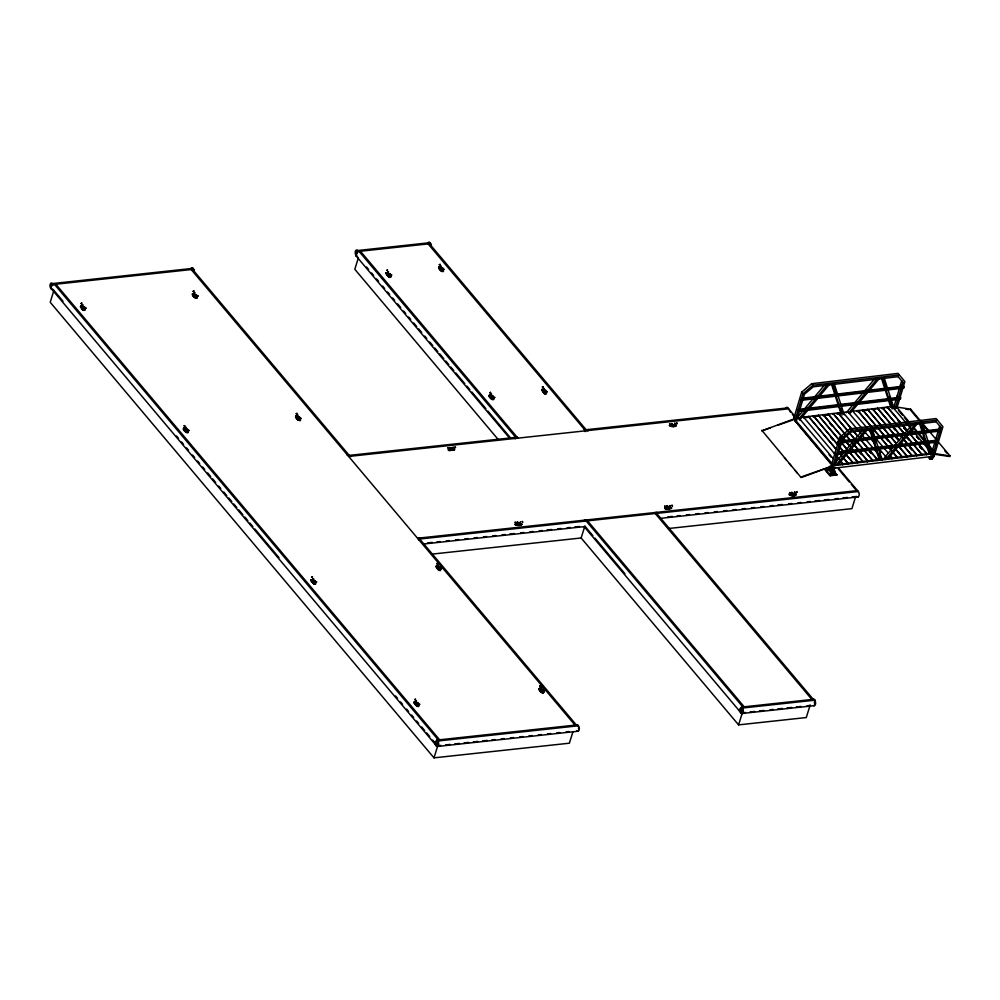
<?xml version="1.0" encoding="UTF-8"?>
<svg xmlns="http://www.w3.org/2000/svg" width="1000" height="1000" viewBox="0 0 1000 1000"><rect width="100%" height="100%" fill="white"/><g stroke="black" fill="none" stroke-linecap="round" stroke-linejoin="round"><path stroke-width="1.5" d="M761.775 430.863L793.6 419.075L801.663 392.163L811.7 383.713L898.025 373.375L904.875 381.525L896.812 408.425M801.137 477.587L761.787 430.25M80.688 305.887C89.862 309.587 82.3 313.925 80.85 305.712C90.1 309.075 81.538 313.55 80.913 305.788M195.275 297.875C189.562 291.95 195.162 292.413 197.188 297.613C196.7 300.4 190.2 294.475 193.038 293.637M184.025 428.237C193.25 433.525 184.55 435.012 183.988 428.15M297.362 416.65C306.363 424.35 293.05 419.125 296.475 415.9C304.4 420.288 297.663 422.975 295.75 416.138M313.775 583.775C306.363 578.088 315.062 578.45 315.775 583.9C313.45 585.65 313.012 580.438 311.225 579.938C317.213 578.125 316.2 590.087 311.062 579.775M387.45 273.025C395.275 279.7 386.962 277.9 386.287 272.812C388.537 271.388 392.85 278.425 388.925 276.262M438.85 267.113C438.913 272.15 444.312 270.275 443.438 271.5C441.388 272.938 436.55 265.5 440.5 267.225M415.2 702.113C423.25 708.312 415.5 707.788 414.237 702.025C416.55 700.575 420.925 707.663 416.95 705.475M440.575 569.4C441.112 573.275 435.562 567.238 436.375 566.013C438.725 565.037 442.812 571.688 438.925 569.575M491.912 399.275C486.2 393.438 491.75 393.8 493.787 398.862C493.7 401.962 487.05 396.175 489.462 395.087M544.538 393.575C544.263 392.238 539.95 388.013 543.737 389.725C550.3 395.1 543.212 394.575 541.938 390.037C548.237 387.65 547.075 401.087 541.925 389.475M541.912 692.588C536.2 686.75 541.75 687.113 543.787 692.175C543.7 695.275 537.05 689.488 539.462 688.4M831.513 469.212C829.575 471.425 830.662 466.887 828.288 468.738L827.7 470.7L834.237 470.325L832.2 470.562L830.263 473.738L834.338 473.25L834.925 471.287L833.838 469.85M831.438 468.375L830.125 468.938L830.5 468.188M832.362 471.688L832.788 472.388L833.75 471.838C831.075 469.862 834.463 473.438 832.825 471.188L832.788 472.388M931.012 458.25C931.625 460.5 931.825 455.55 931.688 458.825A2.025 1.325 -40.1 0 1 929.5 458.812A2.025 1.325 -40.1 0 1 930.113 456.6M930.888 457.463L931.912 458.212M930.475 457.537L930.725 458.5L931.325 457.75M931.812 458.038L932.075 458.975C933.737 457.812 930.337 457.475 932.05 457.587L933.487 455.525M932.25 457.962L931.612 458.738A1.9 1.25 -40.1 0 1 929.55 458.612A1.9 1.25 -40.1 0 1 930.612 456.425M932.087 457.413L931.15 458.462M183.775 428.162C182.662 429.45 187.2 434.038 188.113 431.838C187.025 426.4 178.925 427.35 186.238 432.375M414.55 701.838C412.525 703.075 418.738 708.238 418.587 705.3M931.787 458L932.45 458.05M192.562 293.888C192.262 298.637 200.45 297.95 195.375 297.213M454.538 449.637C441 453.363 453.4 444.55 454.175 450.3C453.938 448.65 447.812 451.75 448.45 449.175C448.762 448.85 455.538 447.812 453.988 449.8M521.7 524.288C512.087 528.175 514.825 519.812 521.862 524.237M671.462 507.938C661.525 512.65 664 503.488 671.6 508.025M521.538 523.65C518.513 527.8 509.725 521.788 520.95 523.275C525.35 527.35 508.475 524.513 517.825 523.8M676.1 425.125C671.712 429.462 665.088 422.738 676.012 425.163M671.488 507.863C664.137 503.212 662.812 512.275 671.363 507.587M899.338 374.938L813.012 385.262L802.975 393.713L794.925 420.625L796.612 420.425L799.562 410.588M798.388 411.413L798.263 409.462L900.163 397.275L900.688 397.887L900.288 399.212L798.388 411.413L797.862 410.788L800.95 410.425M801.725 400.262L801.6 398.312L903.5 386.125L904.025 386.75L903.625 388.075L801.725 400.262L801.2 399.637M799.963 409.263L802.9 399.425M803.3 398.1L804.463 394.188L813.225 386.825L898.138 376.662M803.462 417.887L803.7 417.075M808.213 417.325L808.625 416.475L836.188 449.188M813.138 416.725L813.388 415.913L837.987 445.112M813.312 416.712L813.55 415.887L843.075 450.938M818.062 416.138L818.312 415.325L846.85 449.2M823.162 415.538L823.4 414.712L849.975 446.25M827.913 414.963L828.162 414.137L867.525 460.863L867.275 461.688M828.088 414.938L828.325 414.125L867.688 460.85L867.45 461.662M832.837 414.375L833.088 413.55L854.737 439.25M833.012 414.35L833.25 413.537L854.9 439.237M837.763 413.787L838.175 412.95L851.95 429.3M833.3 470.238L836.875 474.938L830.088 475.75L824.575 469.2L828.75 468.387M827.7 470.7L829.638 467.525M856.338 439.087L837.812 441.3L837.938 443.25M831.663 464.237L839.712 437.325L849.75 428.875L936.075 418.55L942.925 426.688L933.938 456.712L930.688 456.625M832.2 470.562L830.462 471.3L830.263 473.738M835.588 468.013L832.038 468.913L841.025 438.888L851.062 430.438L937.387 420.1M830.088 475.75L824.675 468.875M834.663 465.588L842.513 439.363L851.275 431.987L936.188 421.825M837.725 465.225L837.975 464.4M837.9 465.2L838.138 464.387M857.463 411.425L857.712 410.6L897.075 457.337L896.825 458.15M857.638 411.4L857.875 410.588L897.237 457.312L897 458.125M842.65 464.637L842.9 463.812M842.825 464.613L843.062 463.8L803.538 417.088M862.387 410.838L862.638 410.012L876.413 426.375M862.562 410.812L862.8 410L876.575 426.35M847.575 464.05L847.825 463.225L839.95 453.888M847.75 464.025L847.987 463.2L843.075 457.362M867.312 410.25L867.725 409.412L896.263 443.288M852.5 463.462L852.75 462.638L845.863 454.462M852.675 463.438L852.913 462.612L846.025 454.438M872.237 409.663L872.65 408.812L886.438 425.175M857.425 462.863L857.837 462.025L849.963 452.688M862.35 462.275L862.6 461.463L851.775 448.612M862.525 462.262L862.763 461.438L851.938 448.587M882.087 408.475L882.337 407.663L903.988 433.363M882.262 408.462L882.5 407.638L904.15 433.338M887.013 407.887L887.262 407.075L901.038 423.425M887.188 407.875L887.425 407.05L901.213 423.4M872.2 461.1L872.45 460.275L856.7 441.587M872.375 461.075L872.613 460.262L856.875 441.562M877.125 460.513L877.375 459.688L859.663 438.663M877.3 460.487L877.537 459.675L859.825 438.638M893.812 407.075L901.663 380.85L902.975 382.4L901.8 386.312L900.487 384.75M895.125 408.638L901.4 387.638M882.05 459.925L882.3 459.1M886.975 459.325L887.387 458.488M891.9 458.738L892.312 457.9L890.175 455.588M901.75 457.562L902 456.737L895.113 448.562M901.925 457.537L902.163 456.725L895.275 448.55M906.675 456.975L906.925 456.15L899.05 446.812M906.85 456.95L907.087 456.138L899.225 446.788M911.6 456.388L911.85 455.562L901.025 442.713M911.775 456.362L912.013 455.538L901.188 442.688M916.525 455.788L916.938 454.95L893.325 426.912M921.45 455.2L921.862 454.363L906.125 435.675M926.375 454.613L926.625 453.8L909.887 433.938M926.55 454.6L926.787 453.775L909.075 432.75M931.3 454.025L931.55 453.2M931.862 452.25L939.712 426.012L941.025 427.575L933.175 453.8M931.475 454L931.712 453.188M53.788 290.788L50.213 302.275L434 757.85L569.375 743.2L572.95 731.7M358.387 257.812L354.812 269.3L498.225 439.538M576.875 730.713A3.038 1.638 83.8 0 0 579.113 730A3.038 1.638 83.8 0 0 578.413 725.788L577.625 724.85L437 740.075L435.462 745L436.25 745.938L440.887 745.438M434 757.85L438.025 744.925M439.363 740.612L439.625 739.8L55.838 284.225M585.312 431.637L585.575 430.812L428.125 243.912M810.175 705.037L806.275 717.55L738.587 724.875L581.138 537.975L584.725 526.475M813.575 705.5A3.038 1.638 83.8 0 0 815.5 704.075A3.038 1.638 83.8 0 0 814.7 700.2L813.913 699.262L741.6 707.1L740.062 712.025L740.85 712.962L745.462 712.463M738.587 724.875L742.487 712.375M855.475 497.163L851.9 508.65L668.988 528.462M833.5 471.45L834.538 470.812M931.5 458.288L930.362 457.788L931.762 458.275M897.013 407.113L910.638 409.162L910.275 409.812L919.125 420.325M950 455.887L934.862 453.612L934.5 454.263L949.638 456.538L950 455.887L910.638 409.162M82.35 306.163L80.95 305.875M197.138 297.675L194.475 294.025M387.837 273.325C395.213 278.412 386.562 277.987 386.225 272.812M438.025 566.375L436.9 566.138M833.188 470.85L834.55 467.45M795.263 493.85C780.212 492.962 797.075 498.525 795.625 493.663C781.425 491.5 796.438 499.075 795.675 493.837M830.113 468.375C830.05 468.512 832.225 470.188 829.625 468.062M832.45 471.287L832.35 471.975M832.812 471.287L832.663 471.25M831.45 470.138L831.55 471.238M832.425 472.075L833.75 471.838M796.325 418.738L824.762 384.775M798.612 419.125L827.062 385.163M799.6 420.062L829.025 384.938M846.263 412.762L874.7 378.8M848.55 413.15L877 379.188M850.512 412.912L878.962 378.95M834.362 463.913L862.8 429.95M835.675 465.475L865.1 430.337M837.638 465.238L867.062 430.1M832.65 471.962L832.788 471.337M884.3 457.938L912.738 423.975M885.612 459.5L915.037 424.363M887.575 459.263L917 424.125M932.75 456.438A2.025 1.325 -40.1 0 1 931.75 458.675L931.562 457.85L932.487 458.488M300.1 419.95L298.45 419.575M436.225 566.125C438.812 573.888 444.363 569.062 436.625 566.087M665.575 507.438L664.938 508.15L666.162 508.812M790.288 493.938L789.938 494.588M831.85 470.613L833.213 470.5M80.712 306.337L80.7 305.825M386.388 273.238L386.388 272.725M439.012 267.538L440.213 267.2M295.912 416.562L297.475 416.512M436.388 566.55L436.825 566M414.4 702.45L414.4 701.95M830.475 467.875L829.613 469.05L830.6 469.237M192.425 293.875L194.4 294.15M541.688 389.588L542.612 389.487M763.225 430.35L770.45 427.812M777.688 425.275L792.15 420.2M801.15 476.975L832.962 465.8L934.862 453.6M802.588 477.075L832.962 465.8L793.612 419.062L830.987 464.075M520.275 521.712L520.487 521.725M931.637 457.625L932.312 457.912M386.15 272.838L387.35 272.8M438.775 267.137L440.425 267.337M295.675 416.15L296.35 416M666.188 509.137L671.325 508.55L671.438 507.775M790.9 495.637L796.2 494.963L795.438 493.725M539.225 688.512L540.662 688.575M802.125 398.938L904.025 386.75M807.375 398.9L810.462 398.537M815.1 397.975L819.725 397.425M824.362 396.875L827.45 396.5M832.075 395.95L835.163 395.575M841.338 394.837L844.425 394.462M849.062 393.913L852.15 393.55M856.775 392.987L861.413 392.438M866.05 391.887L869.137 391.512M873.763 390.962L876.85 390.588M883.025 389.85L886.112 389.475M890.75 388.925L893.838 388.562M900.013 387.812L903.625 388.075M798.787 410.087L900.688 397.887M805.588 409.862L808.675 409.5M813.3 408.938L816.388 408.575M822.562 407.837L825.65 407.463M830.288 406.912L833.375 406.538M838 405.988L842.638 405.438M847.262 404.875L850.362 404.513M854.987 403.95L858.075 403.587M864.25 402.85L867.337 402.475M871.975 401.925L875.062 401.55M881.237 400.812L884.325 400.438M888.95 399.888L892.038 399.525M798.612 417.675L793.85 418.25L833.213 464.975L935.113 452.775L928.225 444.6M801.15 417.375L841.75 412.512M843.1 412.35L847.862 411.788L861.8 428.125M852.95 411.175L891 406.625M892.35 406.463L894.625 406.188M805.962 417.587L809.05 417.225M814.5 416.562L818.312 416.112L818.475 415.3L839.137 439.837M829.112 414.812L822.938 415.562L823.238 414.738L849.8 446.275M836.838 413.9L841.475 413.338M856.912 411.488L860.013 411.125M864.625 410.562L867.712 410.2M873.6 409.5L875.975 409.212M881.612 408.537L884.7 408.162M859.425 438.713L871.775 437.238M874.862 436.875L905.738 433.175M908.825 432.8L939.712 429.113M841.425 441.562L940.238 429.725M843.587 441.887L846.675 441.525M860.575 439.862L863.662 439.487M868.288 438.938L872.925 438.375M877.55 437.825L880.638 437.463M885.275 436.9L888.363 436.538M893 435.975L897.625 435.425M909.975 433.95L913.062 433.575M919.237 432.837L922.325 432.463M926.963 431.912L930.05 431.538M841.025 442.887L854.925 441.225M858.012 440.85L938.288 431.238M839.1 451.9L846.825 450.975M849.912 450.6L896.225 445.062M899.312 444.688L936.375 440.25M838.088 452.7L935.35 441.062M849.513 451.925L852.6 451.562M858.775 450.825L861.862 450.45M866.5 449.9L869.587 449.525M883.487 447.863L886.575 447.5M900.462 445.838L903.55 445.462M908.188 444.913L911.275 444.538M915.9 443.988L920.537 443.425M932.887 441.95L935.975 441.575M843.863 453.288L834.6 454.4L834.475 452.45L835 453.075M846.95 452.925L934.963 442.388M933.888 455.988L930.487 456.388L930.75 458.263M824.575 469.2L828.65 468.713M934.087 456.225L832.188 468.413L830.212 466.075M827.312 470.238L831.388 469.75M831.15 467.863L831.7 470.513M832.55 472.113L833.337 472.325M831.225 473.113L834.338 473.25M830.188 475.412L836.975 474.6M52.425 283.575L193.05 268.337L193.837 269.275L53.212 284.5L52.425 283.575A3.038 1.638 83.8 0 0 50.188 284.275A3.038 1.638 83.8 0 0 50.9 288.5L51.688 289.425M357.638 250.525L429.963 242.688L430.75 243.625L358.425 251.462L357.638 250.525A3.038 1.638 83.8 0 0 355.387 251.238A3.038 1.638 83.8 0 0 356.1 255.45L356.887 256.388M794.625 415.938L787.85 407.887L584.788 429.875A3.038 1.638 83.8 0 0 583.938 429.338M348.663 456.463L788.637 408.825L790.375 412.013M674.862 425C659.425 424.95 681.375 428.438 675.025 424.65M673.487 426.55L675.75 425.788M417.55 538.237L857.525 490.6L857.262 491.413L851.275 484.312M852.125 496.962L856.775 496.463A3.038 1.638 83.8 0 0 859.013 495.75A3.038 1.638 83.8 0 0 858.312 491.538L418.338 539.175A3.038 1.638 83.8 0 1 418.975 540.375M427.65 542.925L432.287 542.413M436.938 541.912L440.037 541.575M446.238 540.913L449.338 540.575M455.538 539.9L458.625 539.562M464.825 538.9L467.925 538.562M474.125 537.888L477.225 537.55M483.413 536.888L486.512 536.55M492.713 535.875L495.812 535.538M502.013 534.862L505.1 534.538M509.75 534.025L514.4 533.525M520.6 532.85L523.7 532.525M529.888 531.85L532.987 531.512M539.188 530.837L542.288 530.513M546.938 530L551.587 529.5M557.775 528.825L560.875 528.5M567.075 527.825L570.175 527.487M574.825 526.987L579.462 526.487M667.775 516.925L672.412 516.413M677.062 515.913L680.163 515.575M686.363 514.913L689.463 514.575M695.662 513.9L698.75 513.562M704.95 512.9L708.05 512.562M714.25 511.887L717.35 511.55M723.538 510.887L726.637 510.55M732.837 509.875L735.938 509.538M742.138 508.875L745.225 508.537M751.425 507.863L754.525 507.525M760.725 506.863L763.825 506.525M770.013 505.85L773.112 505.513M777.763 505.012L782.412 504.513M788.612 503.837L791.712 503.5M797.9 502.825L801 502.5M807.2 501.825L810.3 501.488M814.95 500.988L819.587 500.487M824.237 499.975L828.888 499.475M835.088 498.8L838.188 498.475M842.825 497.962L847.475 497.463M424.263 543.938L585.388 526.5M661.287 518.275L858.037 496.975M432.1 554.113L581.138 537.975M437 740.075L437.788 741.012L578.413 725.788M741.6 707.1L742.387 708.037L814.7 700.2M445.525 744.938L450.163 744.438M454.8 743.925L459.438 743.425M464.062 742.925L468.7 742.425M473.338 741.925L477.975 741.425M482.612 740.925L487.25 740.413M491.887 739.912L494.975 739.575M501.15 738.913L504.25 738.575M510.425 737.913L513.513 737.575M519.7 736.9L522.788 736.562M528.975 735.9L532.062 735.562M538.237 734.9L541.337 734.562M547.513 733.888L550.6 733.562M556.788 732.887L559.875 732.55M566.062 731.888L569.15 731.55M750.075 711.963L754.7 711.462M759.312 710.962L763.925 710.462M770.088 709.788L773.162 709.463M777.775 708.962L782.4 708.462M787.013 707.962L791.625 707.463M796.237 706.963L800.863 706.462M807.013 705.8L810.088 705.462M437.525 746.45L578.138 731.225M742.113 713.475L814.438 705.65M386.375 272.787L387.962 273.188M414.387 702L415.112 701.938M193.075 293.738L194.288 294.288M489.712 395.138L493.75 398.875L492.013 398.625M790.875 495.312L789.9 494.95M520.538 523.525L521.362 523.763M539.987 688.5C536.85 688.438 543.85 695.025 543.65 691.762M414.65 702L415.613 702.125M905.738 409.137L908.763 409.588M795.537 493.938L789.837 494.438M296.425 416.138L297.188 416.488M490.675 395.262C486.225 393.988 493.675 401.975 493.65 398.45M671.312 507.7L669.963 506.962M454.038 449.038L454.663 449.725M357.375 251.775L357.062 251.488A1.613 0.862 83.8 0 0 356.087 252.062A1.613 0.862 83.8 0 0 356.275 254L356.55 254.412M194.387 270.413A3.038 1.988 -40.1 0 0 192.562 269.413L192.787 269.587M52.162 284.812L51.85 284.538A1.613 0.862 83.8 0 0 50.875 285.1A1.613 0.862 83.8 0 0 51.062 287.05L51.337 287.462M441.562 270.562L443.338 270.688L440.662 267.362M544.637 392.925L546.4 393.375M542.013 691.938L543.787 692.062L541.038 688.863M83.25 309.363L84.9 309.175M186.337 431.725L187.975 431.538M313.875 583.112L315.512 582.938M897.788 376.25L902.975 382.4M935.837 421.425L941.025 427.575M938.538 429.925L939.85 431.475M938.138 431.25L939.45 432.8M922.075 423.837L927 429.675M944.712 450.7L946.688 453.038M897.15 395.913L898.462 397.475M935.2 441.075L936.513 442.638M896.75 397.238L898.062 398.8M934.8 442.413L936.112 443.963M896.737 407.225L909.525 422.413M913.462 427.075L925.275 441.1M898.462 410.375L902.387 415.062M904.362 417.388L908.3 422.075M913.225 427.9L924.038 440.763M892.188 406.475L928.763 449.675M916.712 436.488L918.675 438.825M916.538 436.5L918.512 438.837M931.15 458.338L931.525 459.05M903.175 425.737L907.113 430.412M903 425.763L907.925 431.6M898.012 420.712L899.975 423.05M903.913 427.725L905.888 430.062M919.663 446.413L921.625 448.75M903.737 427.75L905.713 430.087M919.488 446.438L921.462 448.775M906.938 436.863L921.7 454.387M906.688 437.688L908.825 440M877.575 408.225L891.363 424.588M877.412 408.25L891.188 424.6M893.15 426.938L902.013 437.45M903.975 439.787L916.775 454.975M893.075 427.738L895.05 430.075M909.638 447.612L911.775 449.938M888.4 427.512L899.225 440.363M872.487 408.837L886.263 425.188M888.225 427.525L899.05 440.375M896.025 437.675L898 440.012M867.562 409.425L896.1 443.3M878.55 428.688L893.312 446.213M878.375 428.713L893.138 446.225M886.175 438.85L888.15 441.188M852.788 411.2L866.725 427.525M868.525 429.888L871.65 433.375M873.45 435.725L888.375 453.225M864.587 431.637L874.6 443.3M877.375 446.825L886.413 457.325M879.275 449.963L881.237 452.3M879.1 449.988L881.075 452.325M842.938 412.375L856.875 428.713M858.675 431.062L860.812 433.375M862.613 435.737L878.525 454.412M880.325 456.763L882.463 459.075L882.225 459.9L872.412 429.462M853.925 431.637L857.862 436.312M838.012 412.962L851.787 429.312M853.75 431.65L857.688 436.325M869.425 451.15L871.388 453.475M869.25 451.163L871.225 453.5M811.7 383.713L813.012 385.262M849.75 428.875L851.062 430.438M859.4 452.337L861.538 454.663M830.05 423.713L832.013 426.05M801.663 392.163L802.975 393.713M839.712 437.325L841.025 438.888M841.112 442.175L847.013 449.175M849.8 452.7L857.675 462.05M839.95 447.45L842.9 450.95M831.025 437.738L832.987 440.075M838.15 451.525L841.1 455.025M808.462 416.5L836.012 449.212M799.587 418.85L833.225 458.55M829.038 454.688L831.012 457.025M838.55 468.075L858.312 491.538M792.375 414.387L794.375 416.763M838.3 468.9L849.275 481.938M830.075 466.575L832.038 468.913M833.2 470.575L836.875 474.938M831.225 468.512L830.238 467.987M832.188 471.1L830.462 471.3M831.213 470.575L831.55 468.325M784.412 457.725L786.375 460.062M789.325 463.575L791.3 465.913M795.238 470.575L797.2 472.912M654.45 512.587L811.9 699.488M438.612 267.825L441.463 271.212M385.975 273.525L388.837 276.913M360.438 251.238L517.888 438.137M586.763 519.913L744.212 706.812M366.575 267.025L368.575 269.413M371.587 272.975L373.587 275.363M376.6 278.925L378.612 281.312M382.612 286.075L384.625 288.45M387.638 292.025L389.637 294.413M392.65 297.975L394.65 300.363M397.663 303.925L400.675 307.5M403.675 311.075L405.688 313.45M408.688 317.025L410.7 319.4M413.713 322.975L416.712 326.55M418.725 328.925L421.725 332.5M424.738 336.075L426.75 338.45M429.75 342.025L432.762 345.6M434.762 347.975L437.775 351.55M439.787 353.925L443.787 358.688M445.8 361.075L448.812 364.637M450.812 367.025L453.825 370.6M455.825 372.975L464.85 383.688M466.863 386.075L469.862 389.637M471.875 392.025L485.913 408.688M487.912 411.075L509.988 437.262M584.888 526.175L592.9 535.7M594.913 538.075L625 573.787M355.975 255.787L509.412 437.925M584.312 526.838L739.762 711.363M192.562 269.413L350.012 456.312A3.038 1.988 -40.1 0 1 351.188 456.512M191.213 269.562L575 725.138M435.975 566.838L438.837 570.225M295.5 416.85L298.363 420.238M80.3 306.625L83.15 310.012M414 702.75L416.85 706.137M52.95 289.288L63 301.212M176.525 435.988L178.538 438.363M181.55 441.95L183.562 444.325M186.575 447.912L188.588 450.288M192.6 455.062L194.613 457.45M197.625 461.025L199.638 463.413M202.65 466.987L204.65 469.375M207.675 472.95L210.688 476.525M212.688 478.913L215.712 482.488M218.725 486.075L220.725 488.462M223.75 492.038L226.762 495.613M228.762 498L231.788 501.575M233.787 503.963L236.8 507.537M238.812 509.925L242.838 514.7M244.838 517.075L247.862 520.662M249.862 523.038L252.875 526.625M254.887 529L279 557.625M395.538 695.975L397.55 698.35M400.562 701.938L402.575 704.312M406.6 709.087L408.6 711.475M411.613 715.05L413.625 717.438M416.637 721.012L418.65 723.4M421.662 726.975L424.675 730.55M426.688 732.938L429.7 736.513M432.713 740.1L434.725 742.487M51.375 288.762L435.163 744.338M922.35 423.488L932.15 453.925M921.513 423.375L924.775 433.525M927.575 442.225L930.837 452.362M920.387 423.713L930.188 454.162M919.55 423.612L928.875 452.6M884.312 378.312L894.112 408.75M883.475 378.2L886.737 388.35M889.538 397.05L892.8 407.2M882.35 378.55L892.15 408.988M881.513 378.438L890.837 407.438M871.575 429.35L875.775 442.4M879.5 454L880.9 458.338M870.45 429.7L880.25 460.138M869.613 429.588L878.938 458.575M834.375 384.288L844.175 414.725M833.538 384.188L836.8 394.325M841.462 408.825L842.862 413.175M832.412 384.525L842.212 414.963M831.575 384.412L840.9 413.413M390.7 276.712L390.575 276.087M829.975 466.45L830.037 469.162M740.7 711.875A3.038 1.988 -40.1 0 1 739.675 709.375A3.038 1.988 -40.1 0 1 742.862 706.963L585.413 520.062A3.038 1.988 -40.1 0 0 584.038 520.525M741.363 710.725A1.613 1.05 -40.1 0 1 741.438 708.6M814.525 701.65A1.613 0.862 83.8 0 1 814.775 702.4M814.712 703.587A1.613 0.862 83.8 0 1 814.587 703.9M742.387 708.037A3.038 1.638 83.8 0 1 743.088 712.25A3.038 1.638 83.8 0 1 740.85 712.962M656.975 512.625A3.038 1.988 -40.1 0 0 655.812 512.438L813.263 699.338A3.038 1.988 -40.1 0 1 814.312 702.8M191.05 268.475A3.038 1.638 83.8 0 1 193.05 268.337M347.038 454.988A3.038 1.638 83.8 0 1 347.875 455.525L517.1 437.212A3.038 1.638 83.8 0 0 516.25 436.662M786.188 407.612A3.038 1.638 83.8 0 1 787.85 407.887M431.362 245.325A3.038 1.988 -40.1 0 0 429.475 243.762L586.925 430.662A3.038 1.988 -40.1 0 1 588.088 430.863M515.163 438.762A3.038 1.988 -40.1 0 1 516.525 438.288L359.075 251.388A3.038 1.988 -40.1 0 0 355.775 254.125A3.038 1.988 -40.1 0 0 357.55 256.312M357.125 253.65A1.613 1.05 -40.1 0 1 357.35 253.325M436.737 744.862A3.038 1.988 -40.1 0 1 434.963 742.675A3.038 1.988 -40.1 0 1 438.275 739.938L54.488 284.363A3.038 1.988 -40.1 0 0 51.3 286.775A3.038 1.988 -40.1 0 0 52.325 289.275M436.475 743.6A1.613 1.05 -40.1 0 1 437.55 741.188M420.062 538.275A3.038 1.988 -40.1 0 0 418.9 538.088L576.35 724.987A3.038 1.988 -40.1 0 1 578.237 726.55M578.475 727.987A1.613 0.862 83.8 0 1 578.5 728.812M437.788 741.012A3.038 1.638 83.8 0 1 438.5 745.225A3.038 1.638 83.8 0 1 436.25 745.938M428.3 242.413A3.038 1.638 83.8 0 1 429.963 242.688M932.712 456.575A1.9 1.25 -40.1 0 1 931.637 458.762M447.975 447.75L448.387 448.387L447.975 447.75M455.075 446.975L455.5 447.612L455.075 446.975M515.175 522.263L515.588 522.9L515.188 522.15M522.275 521.487L522.7 522.125L522.275 521.487M664.9 506.05L665.325 506.688L664.9 506.05M669.737 423.738L670.163 424.375L669.737 423.738M672.013 505.275L672.425 505.913L672.013 505.275M676.85 422.962L677.275 423.6L676.85 422.962M789.613 492.55L790.025 493.175L789.613 492.55M796.712 491.775L797.138 492.413L796.737 491.662M81.013 303.5L81.825 303.125L81.013 303.5M85.138 308.4L86 308.113L85.138 308.4M193.125 291.35L193.988 291.062L193.125 291.35M197.262 296.262L198.113 295.975L197.262 296.262M184.088 425.863L184.95 425.662L184.137 425.75M188.225 430.763L189.075 430.475L188.225 430.763M296.212 413.713L297.062 413.425L296.212 413.713M300.338 418.625L301.2 418.338L300.387 418.512M311.625 577.25L312.438 576.888L311.625 577.25M315.763 582.163L316.613 581.862L315.763 582.163M386.688 270.4L387.5 270.025L386.688 270.4M390.825 275.3L391.675 275.012L390.825 275.3M439.312 264.7L440.163 264.413L439.312 264.7M443.45 269.6L444.312 269.413L443.5 269.5M436.688 563.713L437.5 563.337L436.688 563.713M414.7 699.613L415.513 699.25L414.7 699.613M440.812 568.612L441.675 568.325L440.812 568.612M418.837 704.525L419.688 704.225L418.837 704.525M489.762 392.762L490.575 392.388L489.762 392.762M493.9 397.663L494.75 397.375L493.9 397.663M542.4 387.062L543.25 386.775L542.4 387.062M546.525 391.975L547.337 391.6L546.525 391.975M539.763 686.075L540.612 685.788L539.763 686.075M543.9 690.975L544.75 690.688L543.95 690.875M81.487 306.762L82.325 307.062L81.6 306.675M82.1 304.788L82.938 305.087L82.1 304.788M83.188 308.775L84.025 309.062L83.188 308.775M83.8 306.8L84.637 307.1L83.8 306.8M193.612 294.625L194.45 294.913L193.612 294.625M194.225 292.65L195.062 292.95L194.262 292.6M195.3 296.625L196.137 296.925L195.338 296.575M195.912 294.662L196.75 294.962L195.963 294.613M184.575 429.125L185.413 429.425L184.613 429.075M185.188 427.15L186.025 427.45L185.188 427.15M186.262 431.138L187.1 431.425L186.3 431.087M186.875 429.162L187.712 429.462L186.875 429.162M296.688 416.987L297.525 417.275L296.688 416.987M297.3 415.012L298.137 415.312L297.413 414.925M298.387 419L299.225 419.288L298.387 419M299 417.025L299.837 417.325L299.037 416.975M312.1 580.513L312.938 580.812L312.1 580.513M312.725 578.55L313.562 578.85L312.725 578.55M313.8 582.525L314.637 582.825L313.8 582.525M314.413 580.562L315.25 580.85L314.413 580.562M387.163 273.663L388 273.962L387.212 273.612M387.775 271.7L388.612 271.988L387.825 271.65M388.862 275.675L389.7 275.975L388.963 275.587M389.475 273.7L390.312 274L389.475 273.7M439.8 267.962L440.637 268.263L439.837 267.913M440.412 266L441.25 266.288L440.513 265.912M441.488 269.975L442.325 270.275L441.525 269.925M442.1 268L442.938 268.3L442.1 268M449.363 449.588L450.2 449.888L449.4 449.538M449.975 447.625L450.812 447.912L449.975 447.625M452.262 449.275L453.113 449.575L452.375 449.188M452.887 447.312L453.725 447.6L452.887 447.312M437.163 566.975L438 567.275L437.163 566.975M437.775 565.013L438.612 565.3L437.825 564.963M438.862 568.987L439.7 569.288L438.862 568.987M439.475 567.013L440.312 567.312L439.513 566.962M415.188 702.875L416.025 703.175L415.225 702.825M415.8 700.913L416.637 701.213L415.838 700.863M416.875 704.887L417.713 705.188L416.912 704.837M417.488 702.925L418.325 703.213L417.488 702.925M490.25 396.025L491.087 396.325L490.25 396.025M490.863 394.062L491.7 394.35L490.9 394.012M491.938 398.038L492.775 398.338L491.938 398.038M492.55 396.062L493.387 396.362L492.55 396.062M516.55 524.1L517.388 524.4L516.587 524.05M517.163 522.137L518 522.438L517.163 522.137M542.875 390.325L543.713 390.625L542.875 390.325M543.488 388.363L544.325 388.65L543.488 388.363M519.462 523.787L520.3 524.087L519.575 523.7M544.562 392.337L545.4 392.638L544.612 392.287M545.175 390.363L546.013 390.662L545.225 390.312M540.25 689.338L541.087 689.638L540.25 689.338M540.862 687.375L541.7 687.663L540.862 687.375M541.938 691.35L542.775 691.65L541.938 691.35M542.55 689.375L543.387 689.675L542.55 689.375M671.125 425.575L671.963 425.875L671.125 425.575M671.737 423.612L672.575 423.9L671.775 423.562M674.038 425.262L674.875 425.562L674.038 425.262M674.65 423.3L675.487 423.587L674.762 423.212M666.287 507.887L667.125 508.188L666.287 507.887M666.9 505.925L667.738 506.225L666.938 505.875M669.2 507.575L670.037 507.875L669.2 507.575M669.812 505.613L670.65 505.9L669.85 505.562M790.987 494.387L791.838 494.688L790.987 494.387M791.612 492.425L792.45 492.713L791.612 492.425M793.9 494.075L794.737 494.375L793.95 494.025M794.513 492.1L795.35 492.4L794.562 492.05M437.337 742.05L436.825 744.975A1.613 0.862 83.8 0 0 437.8 744.4A1.613 0.862 83.8 0 0 437.612 742.463L437.337 742.05M741.938 709.062L741.425 712A1.613 0.862 83.8 0 0 742.4 711.425A1.613 0.862 83.8 0 0 742.212 709.475L741.938 709.062"/></g></svg>
